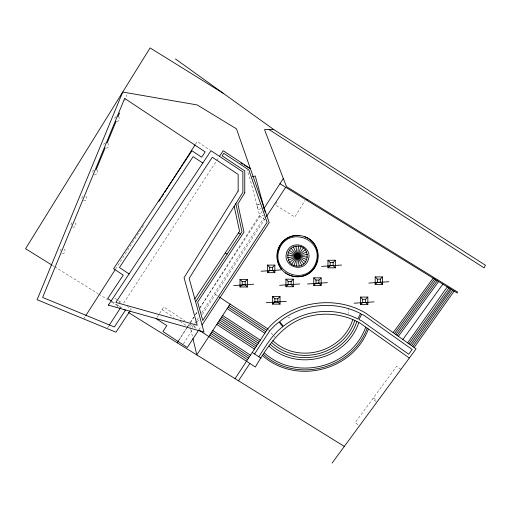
<?xml version="1.0" encoding="UTF-8"?>
<svg xmlns="http://www.w3.org/2000/svg" width="511" height="511" viewBox="0 0 511 511"><rect width="100%" height="100%" fill="white"/><g stroke="black" fill="none" stroke-linecap="round" stroke-linejoin="round"><path stroke-width="0.38" stroke-dasharray="2.56 1.92" d="M60.094 250.786L61.052 249.119M124.601 100.673L126.99 94.886M117.108 307.673L118.724 304.326M119.05 303.655L120.015 301.65M276.866 202.158L275.199 204.86L294.86 216.977L305.067 200.421M183.417 343.903L192.079 330.195M83.683 318.921L85.401 316.232M115.499 269.201L143.45 225.53M195.483 144.236L197.201 141.547L210.353 150.291M178.952 340.198L186.541 328.452M186.956 327.8L189.064 324.536M190.354 322.543L193.816 317.178M195.541 314.501L197.278 311.812M199.865 307.801L262.2 211.235M107.482 327.883L108.786 325.884M123.656 303.112L219.487 156.36M157.011 317.35L159.125 314.124M159.547 313.479L163.775 307.028L184.873 320.857M178 341.412L189.964 323.15M190.201 322.799L193.899 317.152M195.426 314.821L197.399 311.819M199.782 308.178L259.907 216.453L263.657 215.463M192.123 327.43L194.308 324.095M194.748 323.425L196.499 320.761M196.933 320.09L198.683 317.427M201.743 312.758L264.219 217.443M194.135 326.931L195.004 325.609M197.176 322.294L199.347 318.985M202.388 314.348L264.73 219.238M198.843 329.895L201.27 326.197M130.394 310.445L131.27 309.129L127.335 306.511M93.698 169.927L92.906 170.961L92.74 172.252M82.839 196.269L82.047 197.303L81.881 198.594M71.949 222.694L70.991 224.361L71.157 225.651M116.131 116.597L114.783 117.952L114.79 119.855M105.458 142.786L103.803 144.051L103.535 146.114M261.236 208.59L258.483 209.555L256.886 204.988L259.645 204.023M256.886 204.988L259 204.432M106.16 148.126C108.485 148.222 109.795 145.067 108.083 143.489M287.955 317.606L289.999 317.465M116.77 121.369C119.184 121.797 120.615 118.322 118.603 116.923M62.265 253.603C64.699 254.031 66.143 250.531 64.111 249.113M94.273 174.245C96.841 175.439 99.083 171.543 96.758 169.92M83.414 200.587C86.353 201.928 88.365 197.054 85.331 195.937M72.524 227.012C75.091 228.206 77.333 224.31 75.008 222.687M52.639 265.509L54.025 266.372M54.677 266.774L98.099 293.71M98.7 294.081L108.275 300.014M111.57 302.058L121.158 308.005M265.222 219.934L259.907 216.453L249.63 177.451L246.992 169.888M215.406 294.483L217.399 295.786M190.149 324.319L197.495 329.129M162.064 309.634L174.002 317.459M179.866 321.304L187.933 326.586M114.847 298.213L121.937 302.927M112.292 301.586L121.477 307.692M400.931 369.434L396.625 366.272L355.196 422.629L358.882 425.337M373.356 397.935L376.435 400.196L375.636 401.288L372.551 399.021M268.262 329.391L274.752 337.068M189.67 324.657L190.584 328.541M190.769 329.314L192.596 337.075M348.074 307.897L348.445 313.39"/><path stroke-width="0.77" d="M296.533 266.027L298.52 246.168C311.327 246.96 309.238 267.79 296.533 266.027C285.144 265.42 284.87 247.241 296.105 246.245M293.997 265.433L301.056 246.762M96.189 169.595L105.132 147.903M107.189 142.92L116.138 121.203M118.041 116.597L119.529 112.976M352.814 319.535C342.357 352.437 298.264 364.413 272.925 340.754M354.813 320.538C343.814 354.685 297.958 367.045 271.584 342.542M356.838 321.56C345.283 356.959 297.651 369.709 270.223 344.357M358.773 322.537C346.714 359.08 297.459 372.257 269.029 346.171M365.704 327.123C351.402 367.466 296.431 381.621 264.506 353.063M367.173 328.164C352.366 369.293 296.195 383.62 263.535 354.551M368.367 329.014C353.146 370.775 296.003 385.243 262.737 355.758M85.829 315.562L115.071 269.872M158.934 201.347L160.652 198.658M161.514 197.316L163.661 193.956M164.523 192.609L195.055 144.907M177.266 342.811L178.531 340.856M263.874 208.641L283.33 178.492M109.226 325.213L120.123 308.523M266.474 216.575L285.681 187.275M198.651 330.195L187.301 347.506L162.945 331.537L166.822 325.622L156.162 318.64M202.043 325.022L269.208 222.547L236.465 128.836L197.201 104.94L122.723 92.044L37.111 299.721L115.927 332.214L129.954 311.103M230.11 304.115L196.799 354.928L192.96 338.627M235.079 378.67L267.764 328.803C291.391 301.401 334.533 294.553 365.582 313.051L416.063 348.853L332.08 463.081M254.561 353.982L269.929 330.534L275.269 325.034L279.032 322.026L282.787 326.733C272.325 334.488 265.854 346.1 258.79 356.748M238.496 380.791L249.86 363.455M194.812 298.884L239.582 231.285L234.159 206.303M195.598 301.726L241.952 231.732L235.846 203.602M219.487 156.36L223.237 150.726L250.396 168.7L244.258 165.015M407.612 342.855L447.297 286.895M411.527 345.634L451.398 289.418M412.837 346.567L452.765 290.261M414.14 347.493L454.126 291.104M408.915 343.782L448.958 287.917M410.224 344.708L450.319 288.76M291.698 264.2L303.355 247.995M402.872 339.502L442.852 284.154M393.157 332.61L433.175 278.188M394.466 333.536L434.542 279.032M395.776 334.462L435.902 279.868M397.079 335.388L437.269 280.711M398.388 336.315L438.63 281.548M247.388 286.984L245.178 284.774L245.178 281.638L247.388 279.421L240.004 279.421L240.004 286.984L247.388 286.984L247.388 279.421M240.004 286.984L242.22 284.774L242.22 281.638L240.004 279.421M274.848 272.663L272.638 270.447L272.638 267.31L274.848 265.094L267.464 265.094L267.464 272.663L274.848 272.663L274.848 265.094M267.464 272.663L269.68 270.447L269.68 267.31L267.464 265.094M293.327 286.735L291.117 284.525L291.117 281.389L293.327 279.172L285.943 279.172L285.943 286.735L293.327 286.735L293.327 279.172M285.943 286.735L288.159 284.525L288.159 281.389L285.943 279.172M280.028 304.134L277.812 301.918L277.812 298.782L280.028 296.572L272.638 296.572L272.638 304.134L280.028 304.134L280.028 296.572M272.638 304.134L274.854 301.918L274.854 298.782L272.638 296.572M335.344 267.815L333.127 265.599L333.127 262.462L335.344 260.252L327.96 260.252L327.96 267.815L335.344 267.815L335.344 260.252M327.96 267.815L330.17 265.599L330.17 262.462L327.96 260.252M321.151 285.406L318.934 283.19L318.934 280.06L321.151 277.843L313.767 277.843L313.767 285.406L321.151 285.406L321.151 277.843M313.767 285.406L315.983 283.19L315.983 280.06L313.767 277.843M382.573 284.486L380.356 282.276L380.356 279.14L382.573 276.924L375.183 276.924L375.183 284.486L382.573 284.486L382.573 276.924M375.183 284.486L377.399 282.276L377.399 279.14L375.183 276.924M367.837 304.639L365.62 302.429L365.62 299.293L367.837 297.076L360.453 297.076L360.453 304.639L367.837 304.639L367.837 297.076M360.453 304.639L362.663 302.429L362.663 299.293L360.453 297.076M289.801 262.418L305.252 249.777M288.428 260.201L306.626 251.993M252.447 176.71L255.264 175.969L265.139 211.976M287.68 257.71L307.373 254.491M321.604 266.397L341.591 265.043M261.108 271.239L281.101 269.891M233.648 285.566L253.641 284.218M279.587 285.317L299.58 283.969M307.411 283.988L327.404 282.634M368.827 283.068L388.82 281.721M266.282 302.71L286.275 301.362M354.097 303.221L374.084 301.873M306.434 199.437L307.239 199.514M299.587 235.558C272.721 233.182 268.671 273.634 295.467 276.643C322.332 279.012 326.382 238.56 299.587 235.558A20.644 20.644 0 0 0 281.548 269.169M298.52 246.168L295.914 246.251L299.133 265.944M269.156 129.596L484.064 267.885L485.45 265.247L273.807 129.596L264.506 129.596L286.454 186.604L457.735 292.177L457.153 292.969L279.945 183.743M330.17 262.462L333.127 262.462M330.17 265.599L333.127 265.599M269.68 267.31L272.638 267.31M269.68 270.447L272.638 270.447M377.399 279.14L380.356 279.14M315.983 280.06L318.934 280.06M288.159 281.389L291.117 281.389M242.22 281.638L245.178 281.638M377.399 282.276L380.356 282.276M315.983 283.19L318.934 283.19M288.159 284.525L291.117 284.525M242.22 284.774L245.178 284.774M274.854 298.782L277.812 298.782M362.663 299.293L365.62 299.293M274.854 301.918L277.812 301.918M362.663 302.429L365.62 302.429M287.597 255.104L307.456 257.09M288.191 252.568L306.862 259.626M307.43 199.577L307.794 199.763M240.847 162.971L242.897 164.197M223.396 93.385L150.093 47.919L25.55 248.71L51.994 265.107M128.504 312.566L344.325 446.429M219.245 296.993L267.764 328.803M229.132 305.604L266.787 330.291M228.155 307.092L265.816 331.78M227.178 308.58L264.839 333.268M222.649 315.491L260.31 340.179M221.672 316.98L259.333 341.667M220.701 318.468L258.355 343.156M219.724 319.956L257.378 344.644M218.746 321.451L256.407 346.132M217.769 322.939L255.43 347.621M216.798 324.428L254.452 349.109M252.255 352.469L261.095 358.262M212.819 330.496L250.473 355.177M211.841 331.984L249.496 356.665M210.864 333.472L248.525 358.154M209.849 335.018L247.509 359.706M199.252 330.285L255.34 367.045C268.396 344.625 283.873 321.496 311.039 315.868C327.685 312.042 345.615 314.757 360.383 323.348L409.305 358.045M238.516 232.895L240.368 234.121M225.281 252.875L227.133 254.108M202.816 163.054L193.145 156.628L119.44 267.521L129.117 273.947M111.641 301.151L107.706 298.533L123.26 275.129L113.589 268.697L191.964 150.771L201.641 157.203L205.16 151.908L124.665 98.406L42.624 297.428L114.33 326.989L125.419 310.305L124.103 309.436M175.401 58.912L273.807 129.596M289.424 250.269L305.629 261.926M291.206 248.372L303.847 263.823M293.423 246.998L301.631 265.196M304.831 236.785A20.644 20.644 0 0 1 315.715 265.861A20.644 20.644 0 0 1 285.47 272.861M279.242 249.183C270.491 273.168 306.498 286.786 315.811 263.012C324.562 239.027 288.555 225.408 279.242 249.183M286.869 252.07C281.497 265.848 303.087 274.011 308.178 260.125C313.556 246.347 291.966 238.183 286.869 252.07M108.358 305.124L211.011 150.726L242.878 171.907L242.878 192.328L189.153 278.431L203.991 332.067L108.358 305.124M360.549 313.601L357.841 318.973C334.43 306.657 303.968 309.64 283.388 326.248L279.632 321.547C301.988 303.47 335.107 300.213 360.549 313.601M361.673 314.169L358.958 319.541L361.807 320.978L408.685 354.225L412.173 349.479L364.151 315.421L361.673 314.169M238.158 190.98L184.049 277.69L197.214 325.258L115.856 302.423L212.327 157.267L238.158 174.436L238.158 190.98M244.769 192.871L237.858 203.946L243.971 232.109L197.648 302.052L202.752 320.493L267.119 222.291L248.819 169.927L223.767 153.345L222.113 155.836L244.769 170.891L244.769 192.871"/></g></svg>
